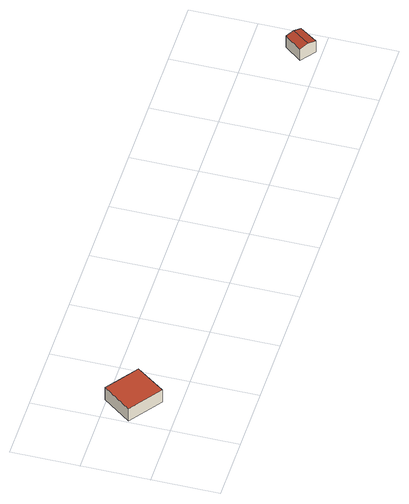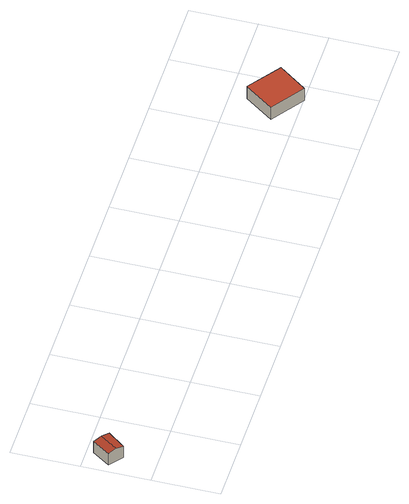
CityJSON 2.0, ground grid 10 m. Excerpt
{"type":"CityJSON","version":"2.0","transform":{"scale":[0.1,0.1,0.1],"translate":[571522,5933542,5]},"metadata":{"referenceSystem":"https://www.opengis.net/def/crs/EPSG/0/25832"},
"CityObjects":{
"building1":{"type":"Building","attributes":{"Grundfläche 2D":"30.808623","Grundhöhe NN":"5.653"},"geometry":[{"type":"Solid","lod":"3","boundaries":[[[[0,1,2,3]],[[4,5,3,2]],[[5,6,0,3]],[[6,7,1,0]],[[7,4,2,1]],[[7,6,5,4]]]],"semantics":{"surfaces":[{"type":"RoofSurface"},{"type":"WallSurface"},{"type":"GroundSurface"}],"values":[[0,1,1,1,1,2]]}}]},
"building2":{"type":"Building","attributes":{"Grundfläche 2D":"8.583984","Grundhöhe NN":"5.257"},"geometry":[{"type":"Solid","lod":"3","boundaries":[[[[8,9,10,11]],[[12,9,8,13]],[[11,10,14,15]],[[13,8,11,15,16]],[[12,13,16,17]],[[14,10,9,12,17]],[[16,15,14,17]]]],"semantics":{"surfaces":[{"type":"RoofSurface"},{"type":"WallSurface"},{"type":"GroundSurface"}],"values":[[0,0,1,1,1,1,2]]}}]}
},
"vertices":[
[48,25,30],[79,68,30],[31,102,30],[0,60,30],[31,102,7],[0,60,7],[48,25,7],[79,68,7],
[758,18,27],[777,44,27],[767,52,24],[747,26,24],[787,36,24],[769,10,24],[767,52,3],[747,26,3],[769,10,3],[787,36,3]
]}
